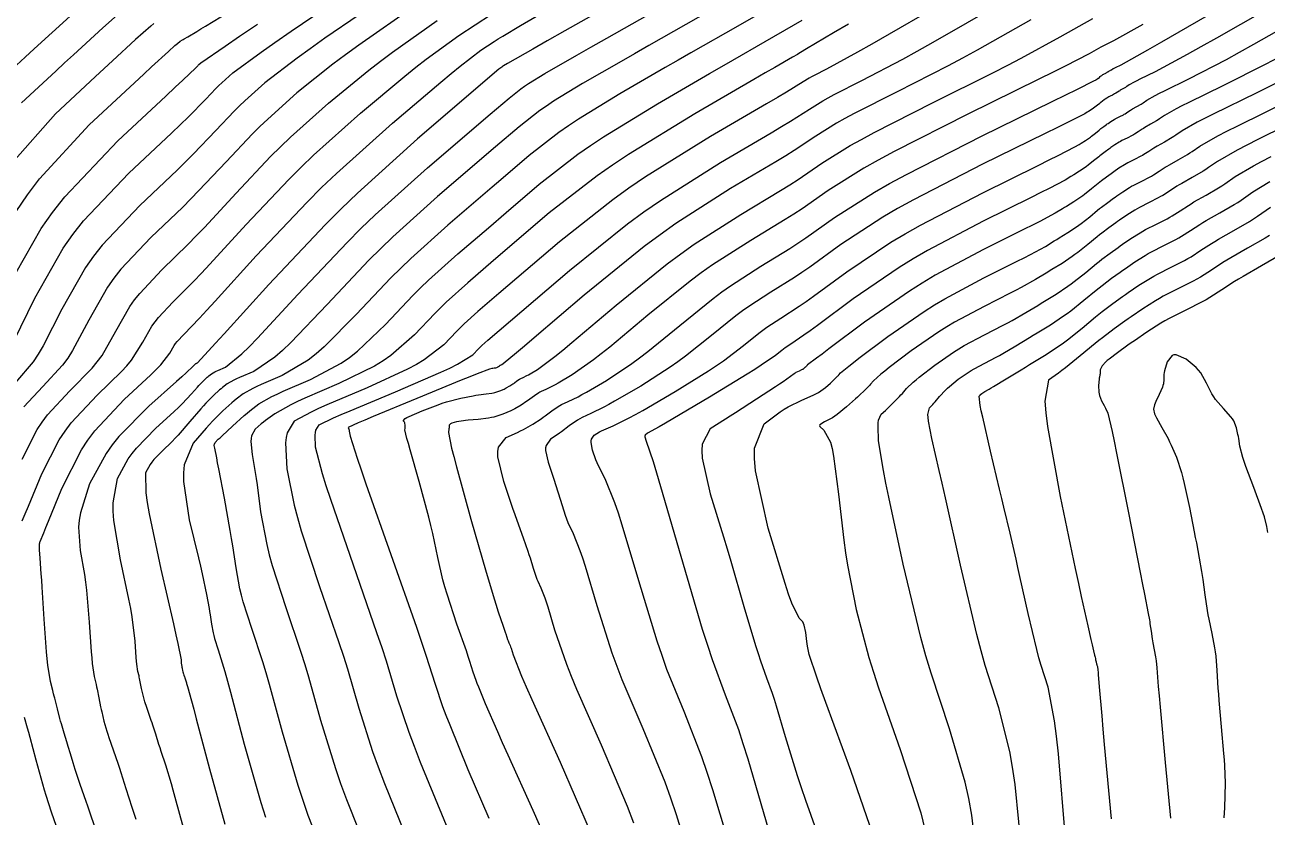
# Model space of a CAD drawing. Header units: metres. Extents: x 837475 to 838479, y 1189012 to 1191015.
# Drawn here: x 837568.8 to 837651, y 1190149.9 to 1190202.4 of the extents above; entities that cross this region are included whole.
import ezdxf

# ---------------------------------------------------------------- set-up
doc = ezdxf.new("R2010")
doc.units = ezdxf.units.M
doc.header["$LTSCALE"] = 0.3
doc.layers.add('COTAS 10', color=1, linetype='Continuous')
doc.layers.add('COTAS INT', color=252, linetype='Continuous')

msp = doc.modelspace()

# ---------------------------------------------------------------- linework, layer by layer
at = {"layer": 'COTAS 10'}
for points in [[(837568.119, 1190181.429), (837569.509, 1190184.281), (837571.381, 1190187.587), (837572.027, 1190188.487), (837572.728, 1190189.379), (837575.719, 1190192.544), (837578.542, 1190195.192), (837579.135, 1190195.759), (837579.648, 1190196.254), (837580.822, 1190197.441), (837581.487, 1190198.143), (837581.679, 1190198.332), (837581.874, 1190198.52), (837582.606, 1190199.178), (837584.471, 1190200.548), (837585.381, 1190201.184), (837586.461, 1190201.931), (837591.783, 1190205.557)], [(837573.509, 1190149.173), (837573.112, 1190150.342), (837573.003, 1190150.661), (837572.895, 1190150.978), (837572.507, 1190152.103), (837572.173, 1190153.089), (837572.099, 1190153.318), (837572.032, 1190153.527), (837571.856, 1190154.125), (837571.717, 1190154.623), (837571.673, 1190154.771), (837571.628, 1190154.922), (837571.448, 1190155.501), (837571.261, 1190156.114), (837571.211, 1190156.287), (837571.163, 1190156.461), (837570.996, 1190157.101), (837570.867, 1190157.626), (837570.842, 1190157.727), (837570.822, 1190157.81), (837570.788, 1190157.951), (837570.749, 1190158.109), (837570.725, 1190158.203), (837570.696, 1190158.318), (837570.544, 1190158.915), (837570.364, 1190159.994), (837570.317, 1190160.414), (837570.272, 1190160.886), (837570.117, 1190163.027), (837569.988, 1190165.156), (837569.959, 1190165.62), (837569.932, 1190166.031), (837569.859, 1190167.062), (837569.819, 1190167.62), (837569.812, 1190167.733), (837569.808, 1190167.827), (837569.811, 1190168.017), (837569.829, 1190168.085), (837569.835, 1190168.103), (837569.841, 1190168.12), (837569.867, 1190168.178), (837570.103, 1190168.75), (837570.241, 1190169.091), (837570.412, 1190169.512), (837571.294, 1190171.691), (837572.589, 1190174.232), (837573.02, 1190174.881), (837573.483, 1190175.506), (837575.417, 1190177.566), (837577.183, 1190179.197), (837577.539, 1190179.551), (837577.838, 1190179.863), (837578.438, 1190180.638), (837578.716, 1190181.13), (837578.812, 1190181.264), (837578.917, 1190181.397), (837579.362, 1190181.868), (837580.401, 1190182.95), (837580.878, 1190183.468), (837581.439, 1190184.08), (837584.151, 1190187.08), (837587.51, 1190190.625), (837588.478, 1190191.581), (837589.462, 1190192.526), (837593.155, 1190195.849), (837596.364, 1190198.567), (837597.043, 1190199.131), (837597.632, 1190199.613), (837599.004, 1190200.674), (837599.883, 1190201.247), (837600.161, 1190201.421), (837600.455, 1190201.602), (837601.641, 1190202.315), (837603.956, 1190203.651)], [(837568.284, 1190199.679), (837568.863, 1190200.211), (837569.465, 1190200.763), (837571.834, 1190202.922)], [(837589.017, 1190146.416), (837587.596, 1190150.056), (837587.247, 1190151.05), (837586.917, 1190152.038), (837585.885, 1190155.557), (837585.024, 1190158.726), (837584.802, 1190159.493), (837584.587, 1190160.213), (837583.868, 1190162.416), (837583.297, 1190164.181), (837583.175, 1190164.626), (837583.068, 1190165.051), (837582.812, 1190166.426), (837582.599, 1190167.894), (837582.52, 1190168.378), (837582.432, 1190168.895), (837582.043, 1190171.045), (837581.673, 1190172.991), (837581.598, 1190173.381), (837581.535, 1190173.706), (837581.405, 1190174.341), (837581.377, 1190174.529), (837581.377, 1190174.571), (837581.381, 1190174.61), (837581.425, 1190174.717), (837581.642, 1190174.933), (837581.755, 1190175.041), (837581.89, 1190175.169), (837582.572, 1190175.805), (837583.348, 1190176.501), (837583.543, 1190176.667), (837583.729, 1190176.822), (837584.332, 1190177.283), (837585.186, 1190177.764), (837585.531, 1190177.93), (837585.923, 1190178.112), (837587.731, 1190178.888), (837589.778, 1190179.975), (837590.321, 1190180.352), (837590.854, 1190180.762), (837592.695, 1190182.52), (837594.508, 1190184.438), (837595.024, 1190184.949), (837595.546, 1190185.452), (837597.48, 1190187.196), (837599.507, 1190188.93), (837600.675, 1190189.93), (837602.869, 1190191.807), (837605.434, 1190193.794), (837606.257, 1190194.366), (837607.128, 1190194.948), (837610.684, 1190197.131), (837614.134, 1190199.128), (837614.94, 1190199.593), (837615.68, 1190200.019), (837617.815, 1190201.24), (837619.686, 1190202.325), (837620.26, 1190202.666)], [(837604.141, 1190146.58), (837602.475, 1190150.379), (837600.811, 1190154.048), (837600.448, 1190154.858), (837600.126, 1190155.578), (837599.316, 1190157.435), (837598.867, 1190158.532), (837598.773, 1190158.773), (837598.692, 1190158.986), (837598.51, 1190159.531), (837598.285, 1190160.242), (837598.178, 1190160.561), (837598.05, 1190160.932), (837597.424, 1190162.713), (837596.771, 1190164.682), (837596.627, 1190165.173), (837596.498, 1190165.639), (837596.164, 1190167.125), (837595.832, 1190168.703), (837595.704, 1190169.228), (837595.562, 1190169.79), (837594.919, 1190172.136), (837594.325, 1190174.239), (837594.213, 1190174.647), (837594.123, 1190174.981), (837593.989, 1190175.557), (837594, 1190175.655), (837594.002, 1190175.687), (837594.003, 1190175.721), (837594.005, 1190175.862), (837593.983, 1190176.001), (837593.97, 1190176.034), (837593.953, 1190176.064), (837593.865, 1190176.154), (837593.992, 1190176.302), (837594.11, 1190176.369), (837594.264, 1190176.447), (837595.122, 1190176.824), (837596.179, 1190177.226), (837596.459, 1190177.32), (837596.733, 1190177.407), (837597.679, 1190177.655), (837598.49, 1190177.821), (837598.679, 1190177.855), (837598.853, 1190177.884), (837599.355, 1190177.944), (837599.738, 1190177.989), (837599.837, 1190178.008), (837599.933, 1190178.03), (837600.257, 1190178.133), (837600.545, 1190178.258), (837600.619, 1190178.294), (837600.69, 1190178.33), (837600.925, 1190178.465), (837601.13, 1190178.6), (837601.182, 1190178.636), (837601.232, 1190178.672), (837601.399, 1190178.794), (837601.556, 1190178.903), (837601.6, 1190178.929), (837601.645, 1190178.954), (837601.809, 1190179.029), (837602.056, 1190179.15), (837602.154, 1190179.203), (837602.263, 1190179.264), (837602.764, 1190179.556), (837603.913, 1190180.419), (837604.432, 1190180.84), (837605.037, 1190181.34), (837607.95, 1190183.804), (837611.331, 1190186.538), (837612.233, 1190187.208), (837613.119, 1190187.841), (837616.196, 1190189.813), (837618.833, 1190191.382), (837619.442, 1190191.761), (837619.998, 1190192.115), (837621.57, 1190193.193), (837623.441, 1190194.364), (837624.185, 1190194.777), (837625.028, 1190195.229), (837628.89, 1190197.183), (837632.921, 1190199.196), (837633.871, 1190199.685), (837634.749, 1190200.145), (837637.319, 1190201.558), (837639.479, 1190202.772)], [(837651.761, 1190200.19), (837650.934, 1190199.753), (837648.093, 1190198.321), (837645.838, 1190197.219), (837645.382, 1190196.989), (837644.999, 1190196.792), (837644.223, 1190196.352), (837643.901, 1190196.125), (837643.804, 1190196.062), (837643.703, 1190195.999), (837643.31, 1190195.771), (837642.932, 1190195.557), (837642.841, 1190195.503), (837642.755, 1190195.451), (837642.496, 1190195.281), (837642.248, 1190195.122), (837642.17, 1190195.077), (837642.087, 1190195.031), (837641.755, 1190194.863), (837641.412, 1190194.69), (837641.324, 1190194.641), (837641.238, 1190194.591), (837640.952, 1190194.41), (837640.689, 1190194.229), (837640.619, 1190194.179), (837640.549, 1190194.13), (837640.304, 1190193.956), (837640.042, 1190193.757), (837639.961, 1190193.693), (837639.876, 1190193.625), (837639.539, 1190193.347), (837639.177, 1190193.058), (837639.076, 1190192.983), (837638.975, 1190192.911), (837638.609, 1190192.668), (837638.238, 1190192.439), (837638.032, 1190192.313), (837637.655, 1190192.084), (837636.592, 1190191.528), (837636.056, 1190191.259), (837635.414, 1190190.939), (837632.225, 1190189.368), (837628.552, 1190187.424), (837627.605, 1190186.87), (837626.69, 1190186.309), (837623.639, 1190184.224), (837621.274, 1190182.468), (837620.791, 1190182.115), (837620.382, 1190181.819), (837619.524, 1190181.228), (837619.139, 1190180.981), (837619.028, 1190180.902), (837618.915, 1190180.818), (837618.492, 1190180.476), (837617.56, 1190179.828), (837617.126, 1190179.551), (837616.615, 1190179.233), (837614.137, 1190177.73), (837611.698, 1190176.282), (837611.212, 1190175.998), (837610.809, 1190175.764), (837610.037, 1190175.342), (837609.881, 1190175.206), (837609.866, 1190175.153), (837609.863, 1190175.093), (837609.953, 1190174.822), (837610.405, 1190173.463), (837610.63, 1190172.718), (837610.898, 1190171.813), (837612.227, 1190167.21), (837613.659, 1190162.368), (837613.993, 1190161.312), (837614.299, 1190160.379), (837615.178, 1190158.037), (837616.043, 1190155.731), (837616.34, 1190154.821), (837616.663, 1190153.793), (837618.037, 1190149.1)], [(837634.835, 1190147.162), (837634.35, 1190152.107), (837634.186, 1190153.242), (837634.01, 1190154.276), (837633.265, 1190157.162), (837632.372, 1190159.964), (837632.102, 1190160.945), (837631.822, 1190162.015), (837630.729, 1190166.619), (837629.735, 1190171.058), (837629.517, 1190172.024), (837629.325, 1190172.875), (837628.839, 1190174.998), (837628.62, 1190176.144), (837628.595, 1190176.38), (837628.586, 1190176.58), (837628.684, 1190177.007), (837628.908, 1190177.244), (837628.978, 1190177.323), (837629.053, 1190177.409), (837629.351, 1190177.772), (837629.737, 1190178.19), (837629.867, 1190178.312), (837630.006, 1190178.436), (837630.59, 1190178.904), (837631.251, 1190179.362), (837631.439, 1190179.48), (837631.63, 1190179.594), (837632.335, 1190179.972), (837633.09, 1190180.363), (837633.312, 1190180.484), (837633.539, 1190180.611), (837634.407, 1190181.12), (837635.305, 1190181.666), (837635.552, 1190181.817), (837635.798, 1190181.968), (837636.682, 1190182.512), (837637.556, 1190183.092), (837637.797, 1190183.265), (837638.038, 1190183.443), (837638.902, 1190184.133), (837639.705, 1190184.796), (837639.907, 1190184.958), (837640.1, 1190185.111), (837640.726, 1190185.584), (837641.309, 1190186.001), (837641.475, 1190186.118), (837641.644, 1190186.236), (837642.27, 1190186.668), (837642.954, 1190187.1), (837643.158, 1190187.218), (837643.369, 1190187.334), (837644.185, 1190187.748), (837644.978, 1190188.149), (837645.175, 1190188.258), (837645.362, 1190188.365), (837645.954, 1190188.745), (837646.572, 1190189.151), (837646.775, 1190189.275), (837646.992, 1190189.404), (837647.893, 1190189.914), (837648.831, 1190190.457), (837649.072, 1190190.607), (837649.304, 1190190.757), (837650.072, 1190191.299), (837651.192, 1190191.998)]]:
    msp.add_lwpolyline(points, dxfattribs=at)
at = {"layer": 'COTAS INT'}
for points in [[(837610.562, 1190205.355), (837604.563, 1190201.951), (837603.395, 1190201.287), (837602.44, 1190200.745), (837600.768, 1190199.794), (837600.513, 1190199.637), (837600.45, 1190199.595), (837600.391, 1190199.554), (837600.206, 1190199.411), (837594.817, 1190194.8), (837590.838, 1190191.213), (837589.765, 1190190.179), (837588.704, 1190189.127), (837584.975, 1190185.183), (837582.028, 1190181.913), (837581.46, 1190181.287), (837581, 1190180.782), (837580.234, 1190179.966), (837580.179, 1190179.943), (837580.168, 1190179.937), (837580.157, 1190179.932), (837580.131, 1190179.918), (837580.113, 1190179.904), (837580.101, 1190179.894), (837580.078, 1190179.873), (837580.048, 1190179.843), (837580.039, 1190179.832), (837580.028, 1190179.821), (837579.986, 1190179.771), (837579.506, 1190179.332), (837579.22, 1190179.075), (837578.868, 1190178.76), (837577.044, 1190177.132), (837575.069, 1190175.12), (837574.622, 1190174.562), (837574.218, 1190174.004), (837573.119, 1190171.986), (837572.527, 1190170.081), (837572.443, 1190169.595), (837572.393, 1190169.127), (837572.499, 1190167.586), (837572.792, 1190165.99), (837572.86, 1190165.488), (837572.922, 1190164.96), (837573.096, 1190162.834), (837573.231, 1190160.886), (837573.268, 1190160.47), (837573.304, 1190160.108), (837573.436, 1190159.247), (837573.561, 1190158.719), (837573.595, 1190158.567), (837573.627, 1190158.413), (837573.737, 1190157.835), (837573.853, 1190157.239), (837573.889, 1190157.073), (837573.927, 1190156.906), (837574.075, 1190156.3), (837574.266, 1190155.636), (837574.33, 1190155.433), (837574.399, 1190155.221), (837574.689, 1190154.387), (837575.015, 1190153.454), (837575.106, 1190153.181), (837575.198, 1190152.9), (837575.533, 1190151.833), (837575.92, 1190150.597), (837576.044, 1190150.209), (837576.176, 1190149.803)], [(837609.126, 1190149.549), (837608.708, 1190150.641), (837606.983, 1190154.7), (837605.36, 1190158.391), (837605.006, 1190159.251), (837604.694, 1190160.041), (837603.909, 1190162.305), (837603.455, 1190163.831), (837603.351, 1190164.155), (837603.256, 1190164.437), (837602.99, 1190165.096), (837602.789, 1190165.524), (837602.735, 1190165.66), (837602.682, 1190165.803), (837602.496, 1190166.382), (837602.283, 1190167.074), (837602.213, 1190167.289), (837602.138, 1190167.513), (837601.827, 1190168.404), (837601.419, 1190169.558), (837601.282, 1190169.947), (837601.135, 1190170.367), (837600.52, 1190172.137), (837600.13, 1190173.783), (837600.125, 1190174.124), (837600.165, 1190174.417), (837600.681, 1190175.06), (837601.443, 1190175.39), (837601.638, 1190175.485), (837601.826, 1190175.581), (837602.446, 1190175.94), (837602.989, 1190176.297), (837603.128, 1190176.392), (837603.261, 1190176.485), (837603.702, 1190176.81), (837604.117, 1190177.096), (837604.234, 1190177.166), (837604.352, 1190177.231), (837604.786, 1190177.431), (837605.441, 1190177.75), (837605.698, 1190177.89), (837605.989, 1190178.052), (837607.313, 1190178.826), (837608.994, 1190179.944), (837609.509, 1190180.325), (837610.046, 1190180.735), (837612.167, 1190182.473), (837614.365, 1190184.25), (837614.951, 1190184.685), (837615.527, 1190185.097), (837617.527, 1190186.379), (837619.452, 1190187.557), (837619.981, 1190187.902), (837620.509, 1190188.256), (837622.398, 1190189.605), (837625.037, 1190191.287), (837626.037, 1190191.852), (837627.154, 1190192.458), (837632.159, 1190195.005), (837636.809, 1190197.285), (837637.702, 1190197.723), (837638.423, 1190198.078), (837639.604, 1190198.662), (837639.667, 1190198.701), (837639.685, 1190198.712), (837639.702, 1190198.722), (837639.765, 1190198.761), (837639.827, 1190198.802), (837639.844, 1190198.814), (837639.861, 1190198.827), (837639.922, 1190198.876), (837639.979, 1190198.923), (837640.007, 1190198.945), (837640.051, 1190198.979), (837640.093, 1190199.008), (837640.105, 1190199.016), (837640.116, 1190199.025), (837640.161, 1190199.055), (837640.209, 1190199.086), (837640.224, 1190199.094), (837640.239, 1190199.103), (837640.296, 1190199.132), (837640.353, 1190199.16), (837640.367, 1190199.168), (837640.38, 1190199.176), (837640.422, 1190199.203), (837640.466, 1190199.231), (837640.48, 1190199.24), (837640.495, 1190199.249), (837640.559, 1190199.285), (837640.626, 1190199.324), (837640.643, 1190199.335), (837640.659, 1190199.345), (837640.714, 1190199.384), (837640.845, 1190199.458), (837640.909, 1190199.491), (837640.986, 1190199.53), (837641.367, 1190199.716), (837643.122, 1190200.697), (837644.065, 1190201.237), (837645.206, 1190201.893), (837650.978, 1190205.23)], [(837593.227, 1190204.58), (837588.695, 1190201.467), (837587.713, 1190200.773), (837586.849, 1190200.151), (837584.715, 1190198.512), (837583.392, 1190197.321), (837583.039, 1190196.982), (837582.692, 1190196.639), (837581.488, 1190195.369), (837580.006, 1190193.819), (837579.484, 1190193.301), (837578.913, 1190192.744), (837576.448, 1190190.408), (837573.965, 1190187.783), (837573.384, 1190187.042), (837572.848, 1190186.296), (837571.295, 1190183.552), (837570.062, 1190181.116), (837569.729, 1190180.563), (837569.399, 1190180.064), (837568.234, 1190178.7)], [(837579.335, 1190149.237), (837578.796, 1190151.25), (837578.665, 1190151.719), (837578.542, 1190152.15), (837578.162, 1190153.383), (837577.861, 1190154.295), (837577.787, 1190154.522), (837577.717, 1190154.739), (837577.501, 1190155.431), (837577.313, 1190156.028), (837577.262, 1190156.185), (837577.211, 1190156.338), (837577.029, 1190156.86), (837576.867, 1190157.327), (837576.828, 1190157.445), (837576.792, 1190157.559), (837576.685, 1190157.93), (837576.602, 1190158.269), (837576.581, 1190158.362), (837576.561, 1190158.455), (837576.496, 1190158.789), (837576.434, 1190159.112), (837576.416, 1190159.198), (837576.398, 1190159.283), (837576.328, 1190159.579), (837576.254, 1190160.061), (837576.233, 1190160.263), (837576.213, 1190160.496), (837576.137, 1190161.585), (837575.943, 1190163.191), (837575.847, 1190163.75), (837575.734, 1190164.357), (837575.172, 1190166.96), (837574.728, 1190169.566), (837574.688, 1190170.174), (837574.685, 1190170.734), (837574.972, 1190172.347), (837575.676, 1190173.639), (837575.934, 1190173.997), (837576.221, 1190174.354), (837577.485, 1190175.642), (837578.73, 1190176.777), (837579.004, 1190177.037), (837579.247, 1190177.274), (837579.871, 1190177.936), (837580.256, 1190178.388), (837580.349, 1190178.492), (837580.436, 1190178.587), (837580.701, 1190178.856), (837580.913, 1190179.046), (837580.966, 1190179.091), (837581.017, 1190179.133), (837581.182, 1190179.259), (837581.414, 1190179.39), (837581.509, 1190179.436), (837581.615, 1190179.485), (837582.108, 1190179.697), (837583.195, 1190180.58), (837583.676, 1190181.053), (837584.235, 1190181.626), (837586.905, 1190184.517), (837590.155, 1190187.955), (837591.08, 1190188.871), (837592.015, 1190189.772), (837595.483, 1190192.899), (837599.63, 1190196.447), (837600.872, 1190197.51), (837601.652, 1190198.114), (837601.902, 1190198.288), (837602.167, 1190198.465), (837603.247, 1190199.128), (837605.363, 1190200.341), (837606.281, 1190200.864), (837607.343, 1190201.468), (837612.375, 1190204.326)], [(837619.425, 1190204.255), (837616.002, 1190202.269), (837612.901, 1190200.502), (837612.053, 1190200.016), (837611.21, 1190199.532), (837608.205, 1190197.797), (837605.474, 1190196.12), (837604.805, 1190195.673), (837604.173, 1190195.234), (837602.203, 1190193.708), (837600.327, 1190192.102), (837599.754, 1190191.612), (837596.814, 1190189.097), (837594.369, 1190186.892), (837593.709, 1190186.256), (837593.057, 1190185.61), (837590.765, 1190183.186), (837588.648, 1190181.05), (837588.106, 1190180.586), (837587.583, 1190180.177), (837585.857, 1190179.157), (837584.487, 1190178.569), (837584.19, 1190178.432), (837583.929, 1190178.306), (837583.282, 1190177.942), (837582.825, 1190177.592), (837582.684, 1190177.475), (837582.536, 1190177.35), (837581.948, 1190176.822), (837581.264, 1190176.138), (837581.055, 1190175.913), (837580.838, 1190175.674), (837579.984, 1190174.679), (837579.391, 1190173.237), (837579.338, 1190172.714), (837579.334, 1190172.137), (837579.722, 1190169.61), (837580.325, 1190167.101), (837580.457, 1190166.536), (837580.572, 1190166.028), (837580.862, 1190164.66), (837581.026, 1190163.753), (837581.063, 1190163.535), (837581.097, 1190163.331), (837581.186, 1190162.711), (837581.295, 1190162.131), (837581.34, 1190161.952), (837581.391, 1190161.764), (837581.632, 1190161.019), (837582.07, 1190159.574), (837582.245, 1190158.945), (837582.444, 1190158.217), (837583.36, 1190154.762), (837584.451, 1190150.912), (837584.761, 1190149.935)], [(837631.533, 1190204.922), (837626.016, 1190201.731), (837624.882, 1190201.083), (837623.919, 1190200.536), (837621.862, 1190199.41), (837621.053, 1190199.001), (837620.877, 1190198.906), (837620.721, 1190198.819), (837620.329, 1190198.574), (837619.232, 1190197.903), (837618.632, 1190197.549), (837617.903, 1190197.121), (837614.2, 1190194.964), (837609.903, 1190192.295), (837608.8, 1190191.543), (837607.734, 1190190.786), (837604.2, 1190188.005), (837600.204, 1190184.585), (837598.812, 1190183.393), (837597.899, 1190182.571), (837597.653, 1190182.334), (837597.41, 1190182.093), (837596.555, 1190181.188), (837595.268, 1190180.187), (837594.752, 1190179.884), (837594.167, 1190179.571), (837591.479, 1190178.348), (837588.83, 1190177.221), (837588.27, 1190176.967), (837587.785, 1190176.739), (837586.661, 1190176.126), (837586.199, 1190175.372), (837586.133, 1190175.055), (837586.093, 1190174.691), (837586.17, 1190172.986), (837586.655, 1190170.569), (837586.873, 1190169.756), (837587.126, 1190168.882), (837588.341, 1190165.208), (837589.62, 1190161.49), (837589.915, 1190160.589), (837590.183, 1190159.742), (837590.935, 1190157.147), (837591.848, 1190154.29), (837592.218, 1190153.28), (837592.639, 1190152.174), (837594.581, 1190147.386)], [(837652.582, 1190204.3), (837647.672, 1190201.477), (837646.63, 1190200.888), (837645.726, 1190200.382), (837643.609, 1190199.251), (837642.604, 1190198.76), (837642.4, 1190198.657), (837642.229, 1190198.569), (837641.883, 1190198.373), (837641.74, 1190198.272), (837641.696, 1190198.244), (837641.651, 1190198.216), (837641.476, 1190198.114), (837641.307, 1190198.019), (837641.267, 1190197.995), (837641.229, 1190197.971), (837641.113, 1190197.895), (837641.003, 1190197.824), (837640.968, 1190197.804), (837640.931, 1190197.784), (837640.782, 1190197.709), (837640.63, 1190197.632), (837640.552, 1190197.588), (837640.425, 1190197.507), (837640.307, 1190197.426), (837640.245, 1190197.382), (837640.136, 1190197.304), (837640.019, 1190197.216), (837639.983, 1190197.187), (837639.945, 1190197.157), (837639.795, 1190197.033), (837639.633, 1190196.904), (837639.543, 1190196.838), (837639.379, 1190196.73), (837639.214, 1190196.628), (837639.122, 1190196.572), (837638.954, 1190196.47), (837637.813, 1190195.895), (837637.153, 1190195.568), (837636.344, 1190195.17), (837632.181, 1190193.126), (837627.62, 1190190.78), (837626.56, 1190190.191), (837625.588, 1190189.628), (837622.812, 1190187.812), (837620.764, 1190186.327), (837620.251, 1190185.973), (837619.762, 1190185.644), (837618.193, 1190184.662), (837616.731, 1190183.725), (837616.31, 1190183.424), (837615.882, 1190183.106), (837614.275, 1190181.807), (837612.551, 1190180.433), (837612.048, 1190180.067), (837611.534, 1190179.707), (837609.588, 1190178.46), (837607.852, 1190177.447), (837607.471, 1190177.234), (837607.133, 1190177.05), (837606.274, 1190176.632), (837605.705, 1190176.37), (837605.551, 1190176.284), (837605.397, 1190176.193), (837604.854, 1190175.818), (837604.337, 1190175.431), (837604.201, 1190175.334), (837604.067, 1190175.24), (837603.609, 1190174.933), (837603.319, 1190174.531), (837603.291, 1190174.377), (837603.286, 1190174.205), (837603.459, 1190173.427), (837603.779, 1190172.494), (837603.867, 1190172.223), (837603.954, 1190171.948), (837604.267, 1190170.909), (837604.584, 1190169.919), (837604.675, 1190169.674), (837604.767, 1190169.442), (837605.11, 1190168.71), (837605.565, 1190167.583), (837605.727, 1190167.103), (837605.905, 1190166.549), (837606.682, 1190163.94), (837607.682, 1190160.816), (837608.002, 1190159.938), (837608.34, 1190159.054), (837609.715, 1190155.812), (837611.168, 1190152.283), (837611.556, 1190151.218), (837611.937, 1190150.115), (837613.26, 1190145.812)], [(837568.625, 1190197.195), (837570.886, 1190199.291), (837571.477, 1190199.835), (837572.052, 1190200.364), (837574.003, 1190202.146), (837575.565, 1190203.543)], [(837594.671, 1190203.604), (837590.929, 1190201.004), (837590.046, 1190200.362), (837589.228, 1190199.755), (837586.825, 1190197.846), (837584.909, 1190196.122), (837584.399, 1190195.632), (837583.896, 1190195.136), (837582.154, 1190193.296), (837580.364, 1190191.384), (837579.833, 1190190.842), (837579.285, 1190190.295), (837577.177, 1190188.273), (837575.203, 1190186.186), (837574.741, 1190185.597), (837574.315, 1190185.004), (837573.08, 1190182.823), (837572.006, 1190180.802), (837571.681, 1190180.31), (837571.345, 1190179.847), (837570.03, 1190178.417), (837568.771, 1190177.076)], [(837596.998, 1190148.741), (837595.025, 1190153.555), (837594.613, 1190154.612), (837594.258, 1190155.55), (837593.46, 1190157.941), (837592.762, 1190160.251), (837592.471, 1190161.136), (837592.137, 1190162.129), (837590.577, 1190166.604), (837589.076, 1190170.949), (837588.779, 1190171.859), (837588.534, 1190172.643), (837588.08, 1190174.415), (837588.044, 1190175.216), (837588.062, 1190175.387), (837588.094, 1190175.536), (837588.31, 1190175.889), (837589.265, 1190176.353), (837589.761, 1190176.571), (837590.358, 1190176.827), (837593.353, 1190178.079), (837596.361, 1190179.369), (837596.967, 1190179.65), (837597.474, 1190179.899), (837598.485, 1190180.523), (837598.861, 1190180.92), (837598.968, 1190181.026), (837599.076, 1190181.131), (837599.477, 1190181.492), (837604.865, 1190186.105), (837608.717, 1190189.184), (837609.798, 1190189.973), (837610.885, 1190190.733), (837614.865, 1190193.247), (837618.213, 1190195.208), (837618.902, 1190195.619), (837619.488, 1190195.974), (837620.743, 1190196.78), (837621.627, 1190197.334), (837621.98, 1190197.53), (837622.378, 1190197.743), (837624.205, 1190198.668), (837626.92, 1190200.09), (837627.879, 1190200.617), (837628.927, 1190201.203), (837633.462, 1190203.8)], [(837615.798, 1190146.924), (837614.355, 1190151.757), (837613.986, 1190152.887), (837613.629, 1190153.926), (837612.447, 1190156.924), (837611.32, 1190159.716), (837610.998, 1190160.625), (837610.671, 1190161.592), (837609.454, 1190165.575), (837608.356, 1190169.266), (837608.103, 1190170.05), (837607.873, 1190170.73), (837607.231, 1190172.324), (837606.799, 1190173.175), (837606.703, 1190173.386), (837606.616, 1190173.587), (837606.386, 1190174.227), (837606.305, 1190174.726), (837606.313, 1190174.839), (837606.333, 1190174.94), (837606.513, 1190175.216), (837606.866, 1190175.434), (837606.995, 1190175.5), (837607.137, 1190175.568), (837607.763, 1190175.833), (837608.826, 1190176.35), (837609.243, 1190176.577), (837609.715, 1190176.841), (837611.862, 1190178.095), (837614.075, 1190179.47), (837614.587, 1190179.809), (837615.055, 1190180.13), (837616.384, 1190181.141), (837617.399, 1190181.962), (837617.669, 1190182.163), (837617.935, 1190182.353), (837618.859, 1190182.945), (837620.072, 1190183.731), (837620.521, 1190184.044), (837621.019, 1190184.398), (837623.226, 1190186.018), (837626.139, 1190187.968), (837627.083, 1190188.531), (837628.086, 1190189.102), (837632.203, 1190191.247), (837635.879, 1190193.054), (837636.604, 1190193.414), (837637.202, 1190193.711), (837638.304, 1190194.277), (837638.577, 1190194.442), (837638.652, 1190194.488), (837638.726, 1190194.534), (837638.994, 1190194.699), (837639.259, 1190194.874), (837639.332, 1190194.927), (837639.405, 1190194.981), (837639.667, 1190195.19), (837639.91, 1190195.391), (837639.972, 1190195.44), (837640.03, 1190195.487), (837640.22, 1190195.63), (837640.397, 1190195.756), (837640.447, 1190195.792), (837640.498, 1190195.828), (837640.688, 1190195.959), (837640.895, 1190196.09), (837640.957, 1190196.125), (837641.021, 1190196.161), (837641.269, 1190196.286), (837641.509, 1190196.408), (837641.569, 1190196.44), (837641.625, 1190196.473), (837641.805, 1190196.588), (837641.992, 1190196.711), (837642.054, 1190196.749), (837642.12, 1190196.788), (837642.393, 1190196.943), (837642.677, 1190197.107), (837642.75, 1190197.153), (837642.82, 1190197.198), (837643.053, 1190197.363), (837643.614, 1190197.681), (837643.891, 1190197.823), (837644.221, 1190197.989), (837645.851, 1190198.786), (837648.33, 1190200.067), (837649.195, 1190200.539), (837650.138, 1190201.062), (837654.186, 1190203.371)], [(837568.269, 1190190.005), (837569.023, 1190191.107), (837569.824, 1190192.173), (837573.106, 1190195.738), (837576.091, 1190198.513), (837576.705, 1190199.083), (837577.227, 1190199.566), (837578.341, 1190200.594), (837578.773, 1190200.98), (837578.865, 1190201.059), (837578.944, 1190201.127), (837579.129, 1190201.269), (837579.27, 1190201.354), (837579.322, 1190201.384), (837579.379, 1190201.418), (837579.632, 1190201.565), (837580.218, 1190201.917), (837580.485, 1190202.079), (837580.798, 1190202.27), (837582.308, 1190203.197)], [(837568.662, 1190169.538), (837568.87, 1190170.009), (837569.09, 1190170.517), (837569.978, 1190172.659), (837571.122, 1190174.904), (837571.504, 1190175.477), (837571.913, 1190176.029), (837573.622, 1190177.85), (837575.237, 1190179.414), (837575.586, 1190179.804), (837575.894, 1190180.176), (837576.652, 1190181.366), (837577.249, 1190182.421), (837577.455, 1190182.708), (837577.679, 1190182.993), (837578.634, 1190184.003), (837580.029, 1190185.398), (837580.53, 1190185.926), (837581.081, 1190186.515), (837583.485, 1190189.152), (837586.305, 1190192.128), (837587.118, 1190192.931), (837587.944, 1190193.725), (837591.045, 1190196.515), (837593.985, 1190198.963), (837594.711, 1190199.541), (837595.398, 1190200.077), (837597.56, 1190201.65), (837599.713, 1190203.053)], [(837568.663, 1190173.626), (837569.656, 1190175.576), (837569.987, 1190176.073), (837570.342, 1190176.553), (837571.826, 1190178.133), (837573.291, 1190179.63), (837573.634, 1190180.057), (837573.95, 1190180.489), (837574.866, 1190182.095), (837575.782, 1190183.713), (837576.098, 1190184.153), (837576.441, 1190184.59), (837577.905, 1190186.138), (837579.657, 1190187.847), (837580.181, 1190188.384), (837580.723, 1190188.95), (837582.82, 1190191.224), (837585.101, 1190193.632), (837585.758, 1190194.282), (837586.427, 1190194.924), (837588.935, 1190197.18), (837591.607, 1190199.359), (837592.378, 1190199.952), (837593.164, 1190200.54), (837596.116, 1190202.627)], [(837614.189, 1190203.297), (837610.122, 1190200.985), (837609.167, 1190200.44), (837608.287, 1190199.936), (837605.726, 1190198.463), (837603.821, 1190197.292), (837603.353, 1190196.98), (837602.912, 1190196.674), (837601.537, 1190195.609), (837599.979, 1190194.275), (837596.148, 1190190.998), (837593.192, 1190188.332), (837592.394, 1190187.564), (837591.606, 1190186.783), (837588.835, 1190183.852), (837586.441, 1190181.338), (837585.891, 1190180.82), (837585.389, 1190180.378), (837583.982, 1190179.427), (837583.051, 1190179.027), (837582.85, 1190178.934), (837582.672, 1190178.848), (837582.232, 1190178.6), (837581.921, 1190178.363), (837581.825, 1190178.283), (837581.724, 1190178.198), (837581.325, 1190177.839), (837580.824, 1190177.331), (837580.659, 1190177.151), (837580.484, 1190176.954), (837579.756, 1190176.102), (837578.989, 1190175.217), (837578.788, 1190175), (837578.592, 1190174.794), (837577.926, 1190174.152), (837577.372, 1190173.588), (837577.246, 1190173.431), (837577.133, 1190173.275), (837576.825, 1190172.708), (837576.842, 1190171.386), (837576.934, 1190170.753), (837577.063, 1190170.004), (837577.845, 1190166.335), (837578.675, 1190162.724), (837578.835, 1190162.011), (837578.964, 1190161.423), (837579.179, 1190160.337), (837579.195, 1190160.105), (837579.199, 1190160.056), (837579.204, 1190160.013), (837579.219, 1190159.91), (837579.234, 1190159.848), (837579.238, 1190159.83), (837579.242, 1190159.811), (837579.255, 1190159.743), (837579.269, 1190159.672), (837579.273, 1190159.652), (837579.278, 1190159.632), (837579.295, 1190159.56), (837579.318, 1190159.481), (837579.326, 1190159.457), (837579.334, 1190159.432), (837579.368, 1190159.332), (837579.407, 1190159.221), (837579.418, 1190159.189), (837579.429, 1190159.156), (837579.469, 1190159.029), (837579.515, 1190158.882), (837579.529, 1190158.835), (837579.545, 1190158.787), (837579.609, 1190158.593), (837579.873, 1190157.629), (837580.015, 1190157.094), (837580.186, 1190156.444), (837581.053, 1190153.131), (837582.066, 1190149.476)], [(837635.391, 1190202.679), (837631.838, 1190200.674), (837630.875, 1190200.151), (837629.921, 1190199.643), (837626.547, 1190197.926), (837623.703, 1190196.486), (837623.082, 1190196.154), (837622.534, 1190195.849), (837621.157, 1190194.986), (837619.743, 1190194.045), (837619.172, 1190193.69), (837618.523, 1190193.295), (837615.531, 1190191.53), (837611.915, 1190189.213), (837610.874, 1190188.469), (837609.814, 1190187.681), (837605.841, 1190184.469), (837602.533, 1190181.642), (837601.893, 1190181.098), (837601.372, 1190180.656), (837600.489, 1190179.921), (837600.401, 1190179.87), (837600.381, 1190179.859), (837600.364, 1190179.85), (837600.32, 1190179.828), (837600.291, 1190179.815), (837600.283, 1190179.81), (837600.275, 1190179.806), (837600.248, 1190179.787), (837600.218, 1190179.765), (837600.209, 1190179.759), (837600.2, 1190179.752), (837600.164, 1190179.728), (837600.122, 1190179.704), (837600.11, 1190179.698), (837600.096, 1190179.692), (837600.046, 1190179.67), (837599.988, 1190179.651), (837599.971, 1190179.648), (837599.954, 1190179.644), (837599.886, 1190179.636), (837599.797, 1190179.625), (837599.766, 1190179.62), (837599.733, 1190179.614), (837599.589, 1190179.585), (837598.754, 1190179.265), (837598.284, 1190179.076), (837597.711, 1190178.843), (837594.781, 1190177.639), (837591.89, 1190176.437), (837591.341, 1190176.205), (837590.902, 1190176.018), (837590.228, 1190175.705), (837590.273, 1190175.603), (837590.288, 1190175.549), (837590.303, 1190175.482), (837590.369, 1190175.147), (837590.824, 1190173.695), (837591.087, 1190172.926), (837591.408, 1190171.996), (837593.058, 1190167.311), (837594.745, 1190162.513), (837595.089, 1190161.512), (837595.379, 1190160.653), (837595.985, 1190158.736), (837596.475, 1190157.268), (837596.693, 1190156.692), (837596.946, 1190156.043), (837598.157, 1190153.088), (837599.527, 1190149.868)], [(837567.723, 1190185.009), (837569.914, 1190188.879), (837570.669, 1190189.931), (837571.49, 1190190.975), (837574.991, 1190194.679), (837578.17, 1190197.64), (837578.787, 1190198.217), (837579.29, 1190198.689), (837580.156, 1190199.513), (837580.283, 1190199.647), (837580.32, 1190199.683), (837580.357, 1190199.718), (837580.496, 1190199.844), (837582.092, 1190200.944), (837583.048, 1190201.594), (837584.227, 1190202.394)], [(837577.381, 1190202.444), (837577.169, 1190202.261), (837576.172, 1190201.37), (837574.64, 1190199.965), (837574.091, 1190199.459), (837573.489, 1190198.902), (837570.866, 1190196.466), (837568.026, 1190193.249)], [(837623.323, 1190202.387), (837622.344, 1190201.815), (837620.549, 1190200.76), (837620.146, 1190200.515), (837620.044, 1190200.454), (837619.947, 1190200.396), (837619.628, 1190200.211), (837618.46, 1190199.536), (837617.826, 1190199.169), (837617.058, 1190198.724), (837613.162, 1190196.466), (837608.782, 1190193.776), (837607.708, 1190193.059), (837606.694, 1190192.354), (837603.534, 1190189.906), (837599.856, 1190186.758), (837598.146, 1190185.295), (837596.722, 1190184.011), (837596.338, 1190183.641), (837595.959, 1190183.265), (837594.625, 1190181.854), (837593.061, 1190180.474), (837592.537, 1190180.118), (837591.972, 1190179.773), (837589.605, 1190178.618), (837587.359, 1190177.654), (837586.872, 1190177.429), (837586.444, 1190177.221), (837585.383, 1190176.624), (837584.769, 1190176.177), (837584.622, 1190176.064), (837584.486, 1190175.957), (837584.078, 1190175.608), (837583.841, 1190175.158), (837583.812, 1190174.986), (837583.799, 1190174.794), (837583.883, 1190173.93), (837584.083, 1190172.742), (837584.142, 1190172.345), (837584.203, 1190171.92), (837584.437, 1190170.14), (837584.842, 1190167.971), (837585.01, 1190167.3), (837585.203, 1190166.598), (837586.105, 1190163.812), (837587.103, 1190160.852), (837587.358, 1190160.041), (837587.603, 1190159.234), (837588.41, 1190156.352), (837589.383, 1190153.164), (837589.733, 1190152.165), (837590.118, 1190151.115), (837591.799, 1190146.901)], [(837642.807, 1190202.38), (837640.863, 1190201.3), (837640.204, 1190200.965), (837640.028, 1190200.872), (837639.854, 1190200.778), (837639.248, 1190200.437), (837637.66, 1190199.616), (837636.868, 1190199.22), (837635.922, 1190198.75), (837631.232, 1190196.441), (837626.353, 1190193.972), (837625.288, 1190193.401), (837624.348, 1190192.879), (837621.984, 1190191.399), (837620.253, 1190190.186), (837619.712, 1190189.832), (837619.143, 1190189.47), (837616.862, 1190188.096), (837614.323, 1190186.469), (837613.592, 1190185.947), (837612.848, 1190185.394), (837610.058, 1190183.138), (837607.542, 1190181.038), (837606.97, 1190180.582), (837606.453, 1190180.182), (837605.038, 1190179.191), (837604.126, 1190178.658), (837603.926, 1190178.546), (837603.749, 1190178.45), (837603.297, 1190178.23), (837602.998, 1190178.092), (837602.917, 1190178.047), (837602.836, 1190177.999), (837602.551, 1190177.802), (837602.247, 1190177.579), (837602.155, 1190177.514), (837602.059, 1190177.448), (837601.685, 1190177.203), (837601.258, 1190176.956), (837601.128, 1190176.889), (837600.994, 1190176.824), (837600.469, 1190176.597), (837599.878, 1190176.409), (837599.703, 1190176.369), (837599.522, 1190176.334), (837598.824, 1190176.252), (837598.16, 1190176.197), (837598.001, 1190176.179), (837597.853, 1190176.16), (837597.404, 1190176.084), (837597.099, 1190175.999), (837597.041, 1190175.975), (837596.994, 1190175.95), (837596.921, 1190175.859), (837596.913, 1190175.732), (837596.907, 1190175.684), (837596.901, 1190175.631), (837596.866, 1190175.395), (837597.068, 1190174.35), (837597.211, 1190173.787), (837597.391, 1190173.105), (837598.355, 1190169.655), (837599.366, 1190166.145), (837599.576, 1190165.426), (837599.755, 1190164.817), (837600.151, 1190163.529), (837600.33, 1190163.015), (837600.373, 1190162.892), (837600.412, 1190162.779), (837600.531, 1190162.444), (837600.622, 1190162.185), (837600.644, 1190162.119), (837600.664, 1190162.057), (837600.726, 1190161.856), (837600.78, 1190161.687), (837600.795, 1190161.646), (837600.811, 1190161.606), (837600.869, 1190161.482), (837600.947, 1190161.29), (837600.974, 1190161.208), (837601.005, 1190161.114), (837601.137, 1190160.67), (837601.705, 1190159.265), (837602.011, 1190158.564), (837602.381, 1190157.729), (837604.251, 1190153.587), (837606.247, 1190148.998)], [(837653.539, 1190199.438), (837650.334, 1190197.856), (837647.455, 1190196.449), (837646.872, 1190196.155), (837646.383, 1190195.903), (837645.393, 1190195.341), (837644.981, 1190195.051), (837644.857, 1190194.971), (837644.728, 1190194.891), (837644.226, 1190194.6), (837643.744, 1190194.327), (837643.627, 1190194.258), (837643.519, 1190194.191), (837643.188, 1190193.974), (837642.871, 1190193.77), (837642.771, 1190193.713), (837642.665, 1190193.655), (837642.241, 1190193.44), (837641.804, 1190193.219), (837641.691, 1190193.156), (837641.581, 1190193.093), (837641.216, 1190192.862), (837640.88, 1190192.63), (837640.79, 1190192.567), (837640.701, 1190192.504), (837640.389, 1190192.281), (837640.054, 1190192.028), (837639.95, 1190191.946), (837639.842, 1190191.86), (837639.412, 1190191.504), (837638.949, 1190191.135), (837638.821, 1190191.039), (837638.692, 1190190.947), (837638.223, 1190190.637), (837637.75, 1190190.345), (837637.619, 1190190.264), (837637.486, 1190190.183), (837637.005, 1190189.891), (837635.981, 1190189.345), (837635.507, 1190189.104), (837634.95, 1190188.824), (837632.247, 1190187.489), (837629.067, 1190185.784), (837628.209, 1190185.27), (837627.361, 1190184.739), (837624.378, 1190182.673), (837622.025, 1190180.912), (837621.575, 1190180.574), (837621.211, 1190180.301), (837620.622, 1190179.852), (837620.598, 1190179.823), (837620.59, 1190179.815), (837620.582, 1190179.806), (837620.549, 1190179.773), (837620.504, 1190179.731), (837620.489, 1190179.716), (837620.472, 1190179.701), (837620.399, 1190179.636), (837620.297, 1190179.563), (837620.261, 1190179.543), (837620.222, 1190179.523), (837620.054, 1190179.451), (837619.853, 1190179.353), (837619.794, 1190179.316), (837619.732, 1190179.276), (837619.494, 1190179.099), (837618.997, 1190178.743), (837618.771, 1190178.591), (837618.508, 1190178.415), (837617.24, 1190177.585), (837615.849, 1190176.686), (837615.507, 1190176.466), (837615.185, 1190176.259), (837614.18, 1190175.619), (837613.644, 1190174.622), (837613.618, 1190174.191), (837613.644, 1190173.693), (837614.182, 1190171.334), (837615.061, 1190168.489), (837615.303, 1190167.685), (837615.545, 1190166.873), (837616.415, 1190163.881), (837617.172, 1190161.306), (837617.343, 1190160.757), (837617.496, 1190160.28), (837617.91, 1190159.149), (837618.285, 1190158.15), (837618.414, 1190157.755), (837618.554, 1190157.31), (837619.149, 1190155.276), (837619.94, 1190152.688), (837620.203, 1190151.893), (837620.485, 1190151.064), (837621.663, 1190147.79)], [(837625.148, 1190148.187), (837623.481, 1190153.038), (837621.823, 1190157.53), (837621.496, 1190158.435), (837621.227, 1190159.192), (837620.73, 1190160.701), (837620.621, 1190161.257), (837620.596, 1190161.414), (837620.572, 1190161.571), (837620.506, 1190162.15), (837620.406, 1190162.65), (837620.362, 1190162.759), (837620.311, 1190162.855), (837620.067, 1190163.093), (837619.576, 1190164.101), (837619.369, 1190164.681), (837619.132, 1190165.393), (837618.017, 1190169.052), (837617.175, 1190172.857), (837617.109, 1190173.66), (837617.116, 1190174.355), (837617.747, 1190175.96), (837618.802, 1190176.745), (837619.077, 1190176.923), (837619.343, 1190177.084), (837620.244, 1190177.523), (837621.001, 1190177.85), (837621.177, 1190177.94), (837621.338, 1190178.031), (837621.8, 1190178.357), (837622.127, 1190178.651), (837622.203, 1190178.72), (837622.273, 1190178.785), (837622.475, 1190178.976), (837622.623, 1190179.127), (837622.66, 1190179.166), (837622.695, 1190179.204), (837622.804, 1190179.332), (837623.342, 1190179.773), (837623.648, 1190180.009), (837624.02, 1190180.293), (837625.931, 1190181.731), (837628.334, 1190183.395), (837629.017, 1190183.823), (837629.708, 1190184.236), (837632.269, 1190185.61), (837634.485, 1190186.709), (837634.958, 1190186.949), (837635.371, 1190187.161), (837636.356, 1190187.698), (837636.941, 1190188.054), (837637.102, 1190188.152), (837637.262, 1190188.251), (837637.838, 1190188.605), (837638.408, 1190188.983), (837638.565, 1190189.096), (837638.721, 1190189.212), (837639.284, 1190189.661), (837639.808, 1190190.094), (837639.939, 1190190.199), (837640.065, 1190190.299), (837640.473, 1190190.607), (837640.853, 1190190.878), (837640.961, 1190190.955), (837641.071, 1190191.032), (837641.479, 1190191.314), (837641.925, 1190191.595), (837642.058, 1190191.672), (837642.195, 1190191.748), (837642.727, 1190192.017), (837643.244, 1190192.278), (837643.372, 1190192.349), (837643.494, 1190192.419), (837643.879, 1190192.666), (837644.282, 1190192.931), (837644.414, 1190193.012), (837644.556, 1190193.096), (837645.143, 1190193.428), (837645.754, 1190193.782), (837645.911, 1190193.88), (837646.062, 1190193.978), (837646.563, 1190194.331), (837647.768, 1190195.015), (837648.363, 1190195.321), (837649.072, 1190195.678), (837652.576, 1190197.391)], [(837654.066, 1190196.564), (837650.411, 1190194.774), (837649.666, 1190194.397), (837649.037, 1190194.071), (837647.733, 1190193.32), (837647.143, 1190192.904), (837646.964, 1190192.789), (837646.78, 1190192.674), (837646.06, 1190192.257), (837645.368, 1190191.866), (837645.201, 1190191.766), (837645.045, 1190191.671), (837644.571, 1190191.359), (837644.116, 1190191.068), (837643.973, 1190190.985), (837643.822, 1190190.902), (837643.213, 1190190.594), (837642.586, 1190190.277), (837642.424, 1190190.187), (837642.268, 1190190.097), (837641.743, 1190189.765), (837641.262, 1190189.433), (837641.132, 1190189.342), (837641.005, 1190189.252), (837640.557, 1190188.933), (837640.077, 1190188.57), (837639.929, 1190188.452), (837639.773, 1190188.328), (837639.157, 1190187.818), (837638.494, 1190187.289), (837638.309, 1190187.152), (837638.124, 1190187.019), (837637.452, 1190186.574), (837636.774, 1190186.156), (837636.396, 1190185.924), (837635.706, 1190185.505), (837634.76, 1190184.978), (837634.409, 1190184.794), (837634.02, 1190184.593), (837632.291, 1190183.73), (837630.349, 1190182.689), (837629.824, 1190182.375), (837629.306, 1190182.051), (837627.484, 1190180.789), (837626.015, 1190179.674), (837625.721, 1190179.443), (837625.474, 1190179.246), (837624.986, 1190178.812), (837624.792, 1190178.584), (837624.73, 1190178.516), (837624.665, 1190178.447), (837624.401, 1190178.179), (837624.042, 1190177.839), (837623.917, 1190177.725), (837623.782, 1190177.601), (837623.201, 1190177.079), (837622.579, 1190176.576), (837622.418, 1190176.463), (837622.262, 1190176.362), (837621.739, 1190176.097), (837621.435, 1190175.896), (837621.417, 1190175.837), (837621.427, 1190175.775), (837621.706, 1190175.54), (837622.135, 1190174.739), (837622.241, 1190174.321), (837622.342, 1190173.818), (837622.658, 1190171.297), (837623.009, 1190168.258), (837623.131, 1190167.43), (837623.264, 1190166.608), (837623.837, 1190163.685), (837624.675, 1190160.507), (837624.975, 1190159.524), (837625.305, 1190158.497), (837626.743, 1190154.412), (837628.102, 1190150.217), (837628.383, 1190149.119)], [(837631.987, 1190145.787), (837631.486, 1190150.078), (837631.285, 1190151.18), (837631.056, 1190152.246), (837630.004, 1190155.787), (837628.787, 1190159.463), (837628.454, 1190160.614), (837628.123, 1190161.822), (837626.945, 1190166.668), (837625.986, 1190171.097), (837625.794, 1190172.042), (837625.633, 1190172.866), (837625.32, 1190174.828), (837625.282, 1190175.809), (837625.295, 1190176.015), (837625.319, 1190176.192), (837625.492, 1190176.593), (837625.766, 1190176.844), (837625.854, 1190176.927), (837625.947, 1190177.015), (837626.326, 1190177.382), (837626.707, 1190177.767), (837626.8, 1190177.867), (837626.889, 1190177.964), (837627.169, 1190178.292), (837627.606, 1190178.718), (837627.794, 1190178.878), (837628.011, 1190179.055), (837629.037, 1190179.846), (837630.279, 1190180.707), (837630.632, 1190180.928), (837630.989, 1190181.141), (837632.313, 1190181.851), (837633.555, 1190182.478), (837633.861, 1190182.639), (837634.15, 1190182.795), (837635.056, 1190183.313), (837635.85, 1190183.795), (837636.069, 1190183.929), (837636.286, 1190184.062), (837637.067, 1190184.543), (837637.84, 1190185.055), (837638.053, 1190185.208), (837638.266, 1190185.366), (837639.029, 1190185.976), (837639.739, 1190186.562), (837639.918, 1190186.705), (837640.089, 1190186.84), (837640.642, 1190187.258), (837641.157, 1190187.626), (837641.304, 1190187.73), (837641.453, 1190187.834), (837642.007, 1190188.217), (837642.611, 1190188.599), (837642.791, 1190188.702), (837642.978, 1190188.805), (837643.699, 1190189.171), (837644.4, 1190189.525), (837644.574, 1190189.621), (837644.739, 1190189.716), (837645.262, 1190190.052), (837645.808, 1190190.411), (837645.988, 1190190.521), (837646.18, 1190190.635), (837646.977, 1190191.086), (837647.805, 1190191.565), (837648.018, 1190191.698), (837648.223, 1190191.831), (837648.902, 1190192.31), (837650.115, 1190193.034), (837650.656, 1190193.321), (837651.286, 1190193.646)], [(837637.682, 1190148.536), (837637.214, 1190154.137), (837637.088, 1190155.304), (837636.964, 1190156.305), (837636.527, 1190158.536), (837636.066, 1190159.982), (837635.927, 1190160.487), (837635.783, 1190161.039), (837635.219, 1190163.414), (837634.671, 1190165.854), (837634.536, 1190166.447), (837634.41, 1190167.004), (837634.014, 1190168.717), (837633.607, 1190170.45), (837633.472, 1190171.019), (837633.327, 1190171.627), (837632.727, 1190174.147), (837632.207, 1190176.392), (837632.113, 1190176.827), (837632.041, 1190177.181), (837631.962, 1190177.787), (837632.027, 1190177.861), (837632.047, 1190177.88), (837632.066, 1190177.899), (837632.143, 1190177.962), (837632.224, 1190178.018), (837632.247, 1190178.033), (837632.27, 1190178.047), (837632.357, 1190178.093), (837632.625, 1190178.247), (837632.763, 1190178.329), (837632.929, 1190178.428), (837633.757, 1190178.927), (837634.76, 1190179.536), (837635.036, 1190179.705), (837635.31, 1190179.873), (837636.296, 1190180.481), (837637.273, 1190181.128), (837637.541, 1190181.321), (837637.81, 1190181.52), (837638.774, 1190182.29), (837639.67, 1190183.031), (837639.896, 1190183.211), (837640.112, 1190183.382), (837640.81, 1190183.91), (837641.461, 1190184.375), (837641.646, 1190184.505), (837641.835, 1190184.637), (837642.534, 1190185.12), (837643.297, 1190185.602), (837643.525, 1190185.733), (837643.76, 1190185.863), (837644.671, 1190186.325), (837645.556, 1190186.773), (837645.776, 1190186.894), (837645.985, 1190187.014), (837646.645, 1190187.437), (837647.335, 1190187.891), (837647.562, 1190188.029), (837647.804, 1190188.174), (837648.81, 1190188.743), (837649.857, 1190189.349), (837650.125, 1190189.516), (837650.384, 1190189.684), (837651.242, 1190190.289)], [(837651.179, 1190188.426), (837650.883, 1190188.24), (837649.727, 1190187.571), (837648.616, 1190186.943), (837648.349, 1190186.784), (837648.098, 1190186.631), (837647.337, 1190186.13), (837646.607, 1190185.663), (837646.377, 1190185.53), (837646.135, 1190185.396), (837645.157, 1190184.902), (837644.151, 1190184.392), (837643.892, 1190184.249), (837643.64, 1190184.104), (837642.798, 1190183.572), (837642.025, 1190183.038), (837641.818, 1190182.893), (837641.613, 1190182.749), (837640.895, 1190182.235), (837640.124, 1190181.653), (837639.885, 1190181.464), (837639.636, 1190181.265), (837638.646, 1190180.447), (837637.68, 1190179.658), (837637.446, 1190179.476), (837637.226, 1190179.311), (837636.552, 1190178.847), (837636.318, 1190177.449), (837636.375, 1190176.694), (837636.486, 1190175.781), (837637.326, 1190171.154), (837638.328, 1190166.393), (837638.54, 1190165.395), (837638.724, 1190164.535), (837639.152, 1190162.586), (837639.359, 1190161.7), (837639.403, 1190161.511), (837639.442, 1190161.345), (837639.535, 1190160.95), (837639.585, 1190160.742), (837639.596, 1190160.694), (837639.607, 1190160.651), (837639.635, 1190160.532), (837639.659, 1190160.427), (837639.667, 1190160.393), (837639.675, 1190160.357), (837639.708, 1190160.208), (837639.743, 1190160.063), (837639.751, 1190160.03), (837639.76, 1190159.999), (837639.788, 1190159.911), (837639.823, 1190159.663), (837639.835, 1190159.531), (837639.849, 1190159.372), (837639.911, 1190158.57), (837640.076, 1190156.633), (837640.156, 1190155.759), (837640.25, 1190154.737), (837640.713, 1190149.825)], [(837651.908, 1190187.132), (837650.644, 1190186.4), (837649.429, 1190185.712), (837649.136, 1190185.538), (837648.861, 1190185.371), (837648.028, 1190184.823), (837647.23, 1190184.311), (837646.978, 1190184.166), (837646.713, 1190184.02), (837645.643, 1190183.479), (837644.543, 1190182.921), (837644.258, 1190182.764), (837643.983, 1190182.606), (837643.061, 1190182.023), (837642.238, 1190181.455), (837642.024, 1190181.306), (837641.816, 1190181.16), (837641.117, 1190180.661), (837640.562, 1190180.238), (837640.445, 1190180.14), (837640.344, 1190180.051), (837640.11, 1190179.795), (837640.009, 1190179.612), (837639.991, 1190179.568), (837639.978, 1190179.527), (837639.966, 1190179.403), (837639.975, 1190179.307), (837639.974, 1190179.284), (837639.972, 1190179.262), (837639.951, 1190179.195), (837639.921, 1190179.054), (837639.913, 1190178.984), (837639.904, 1190178.902), (837639.873, 1190178.498), (837639.883, 1190178.046), (837639.901, 1190177.933), (837639.925, 1190177.827), (837640.066, 1190177.489), (837640.24, 1190177.179), (837640.284, 1190177.09), (837640.328, 1190177), (837640.472, 1190176.666), (837640.766, 1190175.447), (837640.903, 1190174.801), (837641.065, 1190174.019), (837641.852, 1190170.08), (837642.627, 1190166.129), (837642.782, 1190165.34), (837642.91, 1190164.683), (837643.157, 1190163.413), (837643.232, 1190162.986), (837643.252, 1190162.861), (837643.271, 1190162.732), (837643.338, 1190162.241), (837643.411, 1190161.74), (837643.434, 1190161.606), (837643.458, 1190161.472), (837643.557, 1190161.005), (837643.646, 1190160.546), (837643.665, 1190160.419), (837643.681, 1190160.29), (837643.718, 1190159.824), (837643.817, 1190158.577), (837643.872, 1190157.956), (837643.939, 1190157.216), (837644.284, 1190153.551), (837644.626, 1190149.866)], [(837651.066, 1190168.764), (837651.007, 1190169.168), (837650.838, 1190169.798), (837650.751, 1190170.057), (837650.647, 1190170.354), (837650.129, 1190171.736), (837649.606, 1190173.145), (837649.499, 1190173.459), (837649.409, 1190173.741), (837649.222, 1190174.483), (837649.14, 1190174.99), (837649.117, 1190175.123), (837649.092, 1190175.253), (837649.001, 1190175.695), (837648.811, 1190176.147), (837648.725, 1190176.282), (837648.624, 1190176.422), (837648.139, 1190176.966), (837647.614, 1190177.571), (837647.488, 1190177.75), (837647.37, 1190177.934), (837647.016, 1190178.639), (837646.625, 1190179.333), (837646.485, 1190179.509), (837646.331, 1190179.678), (837645.659, 1190180.234), (837645.003, 1190180.517), (837644.859, 1190180.514), (837644.731, 1190180.477), (837644.406, 1190180.049), (837644.238, 1190179.474), (837644.21, 1190179.343), (837644.189, 1190179.225), (837644.179, 1190178.901), (837644.158, 1190178.601), (837644.13, 1190178.497), (837644.092, 1190178.385), (837643.877, 1190177.907), (837643.652, 1190177.432), (837643.607, 1190177.322), (837643.571, 1190177.222), (837643.505, 1190176.936), (837643.579, 1190176.613), (837643.631, 1190176.489), (837643.696, 1190176.35), (837644.046, 1190175.724), (837644.463, 1190174.981), (837644.57, 1190174.769), (837644.674, 1190174.554), (837645.02, 1190173.751), (837645.35, 1190172.74), (837645.443, 1190172.393), (837645.537, 1190172.017), (837645.882, 1190170.42), (837646.195, 1190168.818), (837646.269, 1190168.44), (837646.337, 1190168.091), (837646.534, 1190167.064), (837646.689, 1190166.18), (837646.73, 1190165.921), (837646.77, 1190165.654), (837646.909, 1190164.638), (837647.059, 1190163.602), (837647.107, 1190163.323), (837647.157, 1190163.047), (837647.36, 1190162.08), (837647.545, 1190161.131), (837647.584, 1190160.866), (837647.618, 1190160.601), (837647.694, 1190159.635), (837647.764, 1190158.474), (837647.793, 1190158.085), (837647.827, 1190157.666), (837647.984, 1190155.91), (837648.136, 1190154.154), (837648.167, 1190153.736), (837648.192, 1190153.347), (837648.242, 1190152.186), (837648.191, 1190150.567), (837648.153, 1190149.889)], [(837570.94, 1190149.313), (837570.611, 1190150.268), (837570.257, 1190151.368), (837570.15, 1190151.729), (837570.038, 1190152.114), (837569.6, 1190153.706), (837569.197, 1190155.204), (837569.107, 1190155.53), (837569.027, 1190155.818), (837568.816, 1190156.535)]]:
    msp.add_lwpolyline(points, dxfattribs=at)

doc.saveas('drawing.dxf')
